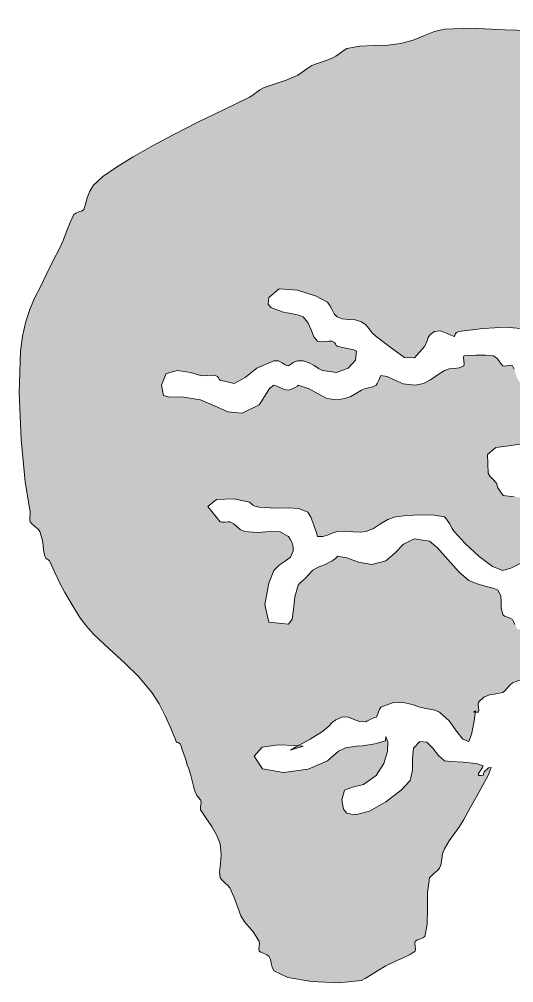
# Model space of a CAD drawing. Header units: inches. Extents: x -600 to 863, y -502 to 873.
# Drawn here: x 636.77 to 647.52, y 318.76 to 339.67 of the extents above; entities that cross this region are included whole.
import ezdxf

# ---------------------------------------------------------------- set-up
doc = ezdxf.new("R2010")
doc.units = ezdxf.units.IN
doc.header["$MEASUREMENT"] = 0
doc.layers.add('Layer 1', color=7, linetype='Continuous')

msp = doc.modelspace()

# ---------------------------------------------------------------- hatches: boundary and pattern name
at = {"layer": 'Layer 1', "true_color": 0xffffff}
msp.add_hatch(color=7, dxfattribs=at).paths.add_polyline_path([(646.854, 323.259), (646.876, 323.339), (646.965, 323.428), (647.025, 323.432), (646.96, 323.259), (646.851, 323.062), (646.718, 322.827), (646.574, 322.57), (646.431, 322.307), (646.338, 322.155), (646.228, 322.003), (646.113, 321.843), (646.008, 321.671), (645.966, 321.558), (645.95, 321.448), (645.938, 321.345), (645.901, 321.247), (645.859, 321.199), (645.79, 321.138), (645.724, 321.077), (645.689, 321.036), (645.642, 320.717), (645.641, 320.36), (645.637, 320.023), (645.584, 319.766), (645.544, 319.734), (645.477, 319.709), (645.409, 319.686), (645.372, 319.659), (645.369, 319.613), (645.377, 319.549), (645.383, 319.488), (645.372, 319.447), (645.266, 319.375), (645.115, 319.305), (644.935, 319.227), (644.736, 319.13), (644.574, 319.035), (644.416, 318.934), (644.286, 318.852), (644.207, 318.812), (643.708, 318.763), (643.122, 318.786), (642.604, 318.875), (642.302, 319.024), (642.265, 319.099), (642.246, 319.184), (642.229, 319.269), (642.195, 319.342), (642.154, 319.369), (642.086, 319.396), (642.021, 319.423), (641.984, 319.447), (641.978, 319.497), (641.986, 319.555), (641.994, 319.611), (641.984, 319.659), (641.921, 319.764), (641.851, 319.866), (641.769, 319.971), (641.666, 320.083), (641.589, 320.212), (641.519, 320.398), (641.442, 320.613), (641.349, 320.824), (641.306, 320.873), (641.237, 320.934), (641.172, 320.993), (641.137, 321.036), (641.125, 321.168), (641.143, 321.341), (641.157, 321.546), (641.137, 321.777), (641.067, 321.961), (640.954, 322.15), (640.826, 322.339), (640.713, 322.518), (640.709, 322.563), (640.717, 322.628), (640.724, 322.69), (640.713, 322.729), (640.63, 322.826), (640.578, 322.945), (640.541, 323.089), (640.502, 323.259), (640.48, 323.329), (640.453, 323.402), (640.423, 323.483), (640.396, 323.577), (640.374, 323.646), (640.347, 323.72), (640.317, 323.8), (640.29, 323.895), (640.266, 323.948), (640.235, 323.968), (640.206, 323.977), (640.184, 324), (640.062, 324.286), (639.942, 324.558), (639.81, 324.814), (639.654, 325.06), (639.371, 325.401), (639.058, 325.708), (638.725, 326.009), (638.384, 326.33), (638.233, 326.498), (638.106, 326.669), (637.986, 326.856), (637.854, 327.071), (637.762, 327.232), (637.657, 327.436), (637.545, 327.667), (637.431, 327.918), (637.41, 327.938), (637.38, 327.951), (637.349, 327.975), (637.325, 328.023), (637.301, 328.157), (637.291, 328.266), (637.272, 328.385), (637.219, 328.553), (637.179, 328.606), (637.112, 328.664), (637.047, 328.72), (637.008, 328.765), (636.999, 328.813), (637.004, 328.869), (637.011, 328.926), (637.008, 328.977), (636.898, 329.631), (636.812, 330.554), (636.771, 331.561), (636.796, 332.471), (636.839, 332.795), (636.912, 333.11), (637.007, 333.396), (637.113, 333.636), (637.23, 333.865), (637.363, 334.137), (637.504, 334.422), (637.643, 334.694), (637.724, 334.871), (637.8, 335.066), (637.876, 335.261), (637.961, 335.436), (638.002, 335.465), (638.069, 335.491), (638.136, 335.515), (638.172, 335.541), (638.21, 335.656), (638.248, 335.797), (638.302, 335.942), (638.384, 336.07), (638.591, 336.257), (638.886, 336.464), (639.247, 336.687), (639.654, 336.918), (640.129, 337.171), (640.654, 337.436), (641.209, 337.706), (641.772, 337.977), (641.849, 338.023), (641.921, 338.082), (641.999, 338.141), (642.09, 338.188), (642.312, 338.264), (642.568, 338.348), (642.823, 338.458), (643.043, 338.612), (643.129, 338.669), (643.248, 338.714), (643.396, 338.762), (643.572, 338.824), (643.652, 338.87), (643.743, 338.937), (643.828, 339), (643.89, 339.035), (644.175, 339.087), (644.482, 339.103), (644.785, 339.111), (645.055, 339.142), (645.331, 339.22), (645.575, 339.317), (645.797, 339.406), (646.008, 339.459), (646.588, 339.476), (647.32, 339.445), (648.111, 339.422), (648.866, 339.459), (649.016, 339.514), (649.133, 339.592), (649.249, 339.63), (649.396, 339.564), (649.421, 339.496), (649.485, 339.344), (649.559, 339.196), (649.607, 339.142), (649.478, 338.775), (649.532, 338.208), (649.677, 337.631), (649.819, 337.235), (649.887, 337.106), (649.982, 336.955), (650.102, 336.784), (650.242, 336.601), (650.391, 336.411), (650.524, 336.261), (650.677, 336.147), (650.878, 336.07), (651.24, 336.013), (651.635, 336.02), (652.048, 336.105), (652.466, 336.282), (652.754, 336.453), (652.94, 336.614), (653.075, 336.82), (653.207, 337.13), (653.252, 337.208), (653.321, 337.302), (653.386, 337.389), (653.419, 337.447), (653.459, 337.766), (653.462, 338.111), (653.47, 338.469), (653.525, 338.824), (653.54, 338.834), (653.572, 338.854), (653.607, 338.887), (653.631, 338.93), (653.653, 339.062), (653.662, 339.169), (653.683, 339.263), (653.736, 339.354), (653.848, 339.439), (654.044, 339.552), (654.272, 339.645), (654.478, 339.671), (654.531, 339.64), (654.591, 339.576), (654.646, 339.508), (654.689, 339.459), (654.795, 339.377), (654.906, 339.286), (655.016, 339.176), (655.113, 339.035), (655.177, 338.826), (655.157, 338.598), (655.09, 338.324), (655.008, 337.977), (654.975, 337.742), (654.957, 337.504), (654.938, 337.29), (654.901, 337.13), (654.835, 337.051), (654.716, 336.949), (654.584, 336.832), (654.478, 336.706), (654.412, 336.567), (654.365, 336.418), (654.321, 336.281), (654.266, 336.177), (654.225, 336.167), (654.16, 336.177), (654.096, 336.187), (654.055, 336.177), (653.989, 336.072), (653.918, 335.932), (653.834, 335.781), (653.736, 335.647), (653.687, 335.614), (653.632, 335.599), (653.576, 335.582), (653.525, 335.541), (653.342, 335.318), (653.143, 335.022), (653.002, 334.642), (652.996, 334.165), (653.175, 333.771), (653.496, 333.467), (653.858, 333.194), (654.16, 332.895), (654.237, 332.703), (654.239, 332.47), (654.175, 332.211), (654.055, 331.941), (654.005, 331.871), (653.953, 331.824), (653.899, 331.783), (653.843, 331.729), (653.834, 331.686), (653.844, 331.623), (653.854, 331.561), (653.843, 331.518), (653.801, 331.512), (653.732, 331.52), (653.667, 331.527), (653.631, 331.518), (653.545, 331.27), (653.485, 330.979), (653.419, 330.693), (653.313, 330.459), (653.158, 330.303), (652.907, 330.101), (652.621, 329.893), (652.36, 329.718), (652.206, 329.63), (652.062, 329.578), (651.882, 329.543), (651.619, 329.506), (651.549, 329.484), (651.479, 329.448), (651.427, 329.415), (651.407, 329.4), (651.242, 329.419), (651.086, 329.462), (650.931, 329.5), (650.772, 329.506), (650.522, 329.453), (650.313, 329.381), (650.147, 329.318), (650.031, 329.295), (649.822, 329.344), (649.695, 329.435), (649.578, 329.534), (649.396, 329.612), (648.927, 329.63), (648.213, 329.659), (647.719, 329.797), (647.913, 330.142), (648.043, 330.22), (648.193, 330.283), (648.363, 330.329), (648.549, 330.354), (648.648, 330.369), (648.768, 330.408), (648.883, 330.473), (648.972, 330.565), (649.046, 330.727), (649.051, 330.872), (649.017, 331.05), (648.972, 331.307), (648.972, 331.435), (648.985, 331.575), (648.993, 331.714), (648.972, 331.836), (648.875, 331.953), (648.705, 332.082), (648.51, 332.219), (648.337, 332.365), (648.328, 332.408), (648.338, 332.473), (648.348, 332.536), (648.337, 332.577), (648.277, 332.63), (648.228, 332.683), (648.179, 332.736), (648.125, 332.788), (647.801, 332.946), (647.361, 332.99), (646.854, 332.959), (646.325, 332.895), (646.272, 332.874), (646.246, 332.839), (646.233, 332.806), (646.219, 332.788), (646.146, 332.812), (646.042, 332.869), (645.92, 332.913), (645.796, 332.895), (645.699, 332.828), (645.66, 332.767), (645.636, 332.689), (645.584, 332.577), (645.362, 332.321), (645.144, 332.332), (644.881, 332.519), (644.525, 332.788), (644.441, 332.864), (644.373, 332.952), (644.3, 333.038), (644.207, 333.106), (644.073, 333.146), (643.929, 333.158), (643.79, 333.172), (643.678, 333.212), (643.617, 333.277), (643.568, 333.366), (643.522, 333.457), (643.467, 333.529), (643.223, 333.661), (642.819, 333.795), (642.421, 333.822), (642.195, 333.636), (642.182, 333.488), (642.237, 333.416), (642.352, 333.374), (642.514, 333.318), (642.594, 333.299), (642.718, 333.277), (642.846, 333.249), (642.937, 333.212), (643.04, 333.088), (643.111, 332.928), (643.175, 332.778), (643.255, 332.683), (643.324, 332.668), (643.41, 332.676), (643.497, 332.688), (643.572, 332.683), (643.619, 332.657), (643.645, 332.624), (643.661, 332.594), (643.678, 332.577), (643.763, 332.558), (643.904, 332.527), (644.039, 332.495), (644.102, 332.471), (644.076, 332.273), (643.917, 332.101), (643.664, 332.007), (643.36, 332.047), (643.274, 332.094), (643.182, 332.155), (643.073, 332.215), (642.937, 332.259), (642.814, 332.258), (642.726, 332.221), (642.662, 332.176), (642.619, 332.153), (642.553, 332.174), (642.484, 332.218), (642.403, 332.256), (642.302, 332.259), (641.934, 332.102), (641.679, 331.898), (641.443, 331.77), (641.137, 331.836), (641.112, 331.86), (641.102, 331.889), (641.082, 331.917), (641.031, 331.941), (640.954, 331.948), (640.872, 331.94), (640.79, 331.933), (640.713, 331.941), (640.495, 332.006), (640.21, 332.049), (639.965, 331.985), (639.866, 331.729), (639.908, 331.508), (640.039, 331.468), (640.295, 331.479), (640.713, 331.412), (641.014, 331.282), (641.303, 331.151), (641.614, 331.124), (641.984, 331.307), (642.042, 331.388), (642.12, 331.522), (642.21, 331.655), (642.302, 331.729), (642.353, 331.718), (642.433, 331.68), (642.527, 331.64), (642.619, 331.624), (642.69, 331.641), (642.765, 331.677), (642.82, 331.712), (642.831, 331.729), (643.069, 331.652), (643.267, 331.54), (643.458, 331.442), (643.678, 331.412), (643.848, 331.439), (643.974, 331.486), (644.083, 331.549), (644.207, 331.624), (644.275, 331.649), (644.363, 331.67), (644.452, 331.694), (644.525, 331.729), (644.549, 331.769), (644.582, 331.84), (644.613, 331.909), (644.631, 331.941), (644.766, 331.922), (644.918, 331.843), (645.112, 331.76), (645.372, 331.729), (645.553, 331.768), (645.706, 331.847), (645.851, 331.947), (646.008, 332.047), (646.111, 332.082), (646.223, 332.095), (646.331, 332.11), (646.431, 332.153), (646.441, 332.192), (646.432, 332.257), (646.422, 332.322), (646.431, 332.365), (646.509, 332.372), (646.69, 332.382), (646.901, 332.384), (647.066, 332.365), (647.144, 332.324), (647.189, 332.267), (647.227, 332.205), (647.278, 332.153), (647.324, 332.146), (647.387, 332.156), (647.448, 332.164), (647.49, 332.153), (647.528, 332.075), (647.563, 331.959), (647.614, 331.833), (647.701, 331.729), (647.908, 331.633), (648.107, 331.59), (648.288, 331.512), (648.442, 331.307), (648.521, 331.115), (648.506, 331.01), (648.38, 330.92), (648.125, 330.776), (648.057, 330.751), (647.969, 330.73), (647.881, 330.707), (647.808, 330.671), (647.782, 330.63), (647.752, 330.561), (647.724, 330.492), (647.701, 330.459), (647.408, 330.412), (647.125, 330.381), (646.944, 330.229), (646.96, 329.824), (647.003, 329.752), (647.072, 329.681), (647.139, 329.601), (647.172, 329.506), (647.287, 329.334), (647.526, 329.308), (647.772, 329.275), (647.913, 329.083), (647.951, 329.01), (648.02, 328.956), (648.088, 328.914), (648.125, 328.871), (648.13, 328.724), (648.106, 328.499), (648.066, 328.275), (648.02, 328.13), (647.897, 328.012), (647.685, 327.873), (647.454, 327.757), (647.278, 327.706), (647.055, 327.793), (646.762, 328.013), (646.462, 328.291), (646.219, 328.553), (646.176, 328.621), (646.117, 328.725), (646.057, 328.821), (646.008, 328.871), (645.785, 328.909), (645.494, 328.916), (645.196, 328.9), (644.948, 328.871), (644.777, 328.813), (644.619, 328.719), (644.467, 328.621), (644.313, 328.553), (644.186, 328.541), (644.024, 328.55), (643.849, 328.56), (643.678, 328.553), (643.568, 328.522), (643.469, 328.478), (643.368, 328.443), (643.255, 328.447), (643.227, 328.523), (643.174, 328.691), (643.109, 328.869), (643.043, 328.977), (642.849, 329.056), (642.619, 329.067), (642.337, 329.061), (641.984, 329.083), (641.893, 329.103), (641.85, 329.127), (641.821, 329.156), (641.772, 329.188), (641.444, 329.263), (641.059, 329.25), (640.872, 329.1), (641.137, 328.765), (641.18, 328.754), (641.239, 328.759), (641.301, 328.766), (641.349, 328.765), (641.437, 328.723), (641.504, 328.659), (641.573, 328.596), (641.666, 328.553), (641.95, 328.532), (642.216, 328.556), (642.444, 328.551), (642.619, 328.447), (642.66, 328.388), (642.699, 328.312), (642.724, 328.225), (642.725, 328.13), (642.664, 327.998), (642.553, 327.909), (642.422, 327.824), (642.302, 327.706), (642.194, 327.434), (642.105, 326.973), (642.194, 326.587), (642.619, 326.541), (642.703, 326.654), (642.731, 326.873), (642.757, 327.137), (642.831, 327.389), (642.869, 327.436), (642.929, 327.487), (642.992, 327.543), (643.043, 327.601), (643.15, 327.719), (643.268, 327.78), (643.405, 327.832), (643.572, 327.918), (643.596, 327.934), (643.646, 327.972), (643.686, 328.009), (643.678, 328.023), (643.887, 327.983), (644.146, 327.892), (644.435, 327.839), (644.736, 327.918), (644.94, 328.093), (645.123, 328.281), (645.351, 328.395), (645.689, 328.342), (645.849, 328.205), (646.084, 327.948), (646.333, 327.676), (646.537, 327.494), (646.701, 327.424), (646.896, 327.372), (647.07, 327.328), (647.172, 327.282), (647.235, 327.161), (647.244, 327.028), (647.244, 326.89), (647.278, 326.753), (647.318, 326.717), (647.378, 326.694), (647.441, 326.676), (647.49, 326.647), (647.514, 326.605), (647.543, 326.536), (647.572, 326.47), (647.596, 326.436), (648.036, 326.346), (648.435, 326.392), (648.758, 326.434), (648.972, 326.33), (648.936, 326.123), (648.693, 325.874), (648.379, 325.642), (648.125, 325.482), (648.012, 325.437), (647.861, 325.395), (647.685, 325.344), (647.49, 325.271), (647.44, 325.229), (647.379, 325.16), (647.32, 325.094), (647.278, 325.06), (647.129, 325.029), (646.99, 325.008), (646.863, 324.959), (646.748, 324.848), (646.742, 324.803), (646.751, 324.738), (646.759, 324.676), (646.748, 324.636), (646.728, 324.634), (646.693, 324.637), (646.659, 324.64), (646.643, 324.636), (646.686, 324.665), (646.657, 324.437), (646.596, 324.149), (646.537, 324), (646.409, 324.049), (646.275, 324.225), (646.112, 324.446), (645.901, 324.636), (645.799, 324.678), (645.683, 324.701), (645.569, 324.719), (645.479, 324.741), (645.311, 324.803), (645.111, 324.846), (644.885, 324.836), (644.631, 324.741), (644.596, 324.699), (644.574, 324.638), (644.555, 324.574), (644.525, 324.529), (644.487, 324.515), (644.399, 324.475), (644.321, 324.436), (644.313, 324.424), (644.162, 324.431), (644.026, 324.484), (643.901, 324.533), (643.784, 324.529), (643.648, 324.466), (643.574, 324.408), (643.499, 324.332), (643.36, 324.212), (643.093, 324.047), (642.789, 323.885), (642.665, 323.807), (642.937, 323.895), (642.761, 323.909), (642.403, 323.925), (642.048, 323.873), (641.878, 323.683), (642.059, 323.408), (642.513, 323.328), (643.048, 323.398), (643.467, 323.577), (643.589, 323.684), (643.707, 323.786), (643.863, 323.863), (644.102, 323.895), (644.228, 323.907), (644.496, 323.946), (644.726, 324.013), (644.736, 324.106), (644.782, 323.992), (644.771, 323.78), (644.69, 323.52), (644.525, 323.259), (644.255, 323.066), (644.011, 323.008), (643.838, 322.942), (643.784, 322.729), (643.819, 322.531), (643.887, 322.442), (643.982, 322.418), (644.102, 322.412), (644.379, 322.486), (644.736, 322.688), (645.068, 322.938), (645.267, 323.153), (645.318, 323.376), (645.315, 323.628), (645.34, 323.854), (645.479, 324), (645.628, 323.982), (645.76, 323.853), (645.883, 323.691), (646.008, 323.577), (646.146, 323.564), (646.42, 323.55), (646.699, 323.521), (646.854, 323.471), (646.838, 323.433), (646.791, 323.366), (646.749, 323.3), (646.748, 323.259), (646.771, 323.257), (646.804, 323.261), (646.834, 323.265)])

# ---------------------------------------------------------------- linework, layer by layer
at = {"layer": 'Layer 1', "lineweight": 0}
for points in [[(646.854, 323.259), (646.876, 323.339), (646.965, 323.428), (647.025, 323.432), (646.96, 323.259), (646.851, 323.062), (646.718, 322.827), (646.574, 322.57), (646.431, 322.307), (646.338, 322.155), (646.228, 322.003), (646.113, 321.843), (646.008, 321.671), (645.966, 321.558), (645.95, 321.448), (645.938, 321.345), (645.901, 321.247), (645.859, 321.199), (645.79, 321.138), (645.724, 321.077), (645.689, 321.036), (645.642, 320.717), (645.641, 320.36), (645.637, 320.023), (645.584, 319.766), (645.544, 319.734), (645.477, 319.709), (645.409, 319.686), (645.372, 319.659), (645.369, 319.613), (645.377, 319.549), (645.383, 319.488), (645.372, 319.447), (645.266, 319.375), (645.115, 319.305), (644.935, 319.227), (644.736, 319.13), (644.574, 319.035), (644.416, 318.934), (644.286, 318.852), (644.207, 318.812), (643.708, 318.763), (643.122, 318.786), (642.604, 318.875), (642.302, 319.024), (642.265, 319.099), (642.246, 319.184), (642.229, 319.269), (642.195, 319.342), (642.154, 319.369), (642.086, 319.396), (642.021, 319.423), (641.984, 319.447), (641.978, 319.497), (641.986, 319.555), (641.994, 319.611), (641.984, 319.659), (641.921, 319.764), (641.851, 319.866), (641.769, 319.971), (641.666, 320.083), (641.589, 320.212), (641.519, 320.398), (641.442, 320.613), (641.349, 320.824), (641.306, 320.873), (641.237, 320.934), (641.172, 320.993), (641.137, 321.036), (641.125, 321.168), (641.143, 321.341), (641.157, 321.546), (641.137, 321.777), (641.067, 321.961), (640.954, 322.15), (640.826, 322.339), (640.713, 322.518), (640.709, 322.563), (640.717, 322.628), (640.724, 322.69), (640.713, 322.729), (640.63, 322.826), (640.578, 322.945), (640.541, 323.089), (640.502, 323.259), (640.48, 323.329), (640.453, 323.402), (640.423, 323.483), (640.396, 323.577), (640.374, 323.646), (640.347, 323.72), (640.317, 323.8), (640.29, 323.895), (640.266, 323.948), (640.235, 323.968), (640.206, 323.977), (640.184, 324), (640.062, 324.286), (639.942, 324.558), (639.81, 324.814), (639.654, 325.06), (639.371, 325.401), (639.058, 325.708), (638.725, 326.009), (638.384, 326.33), (638.233, 326.498), (638.106, 326.669), (637.986, 326.856), (637.854, 327.071), (637.762, 327.232), (637.657, 327.436), (637.545, 327.667), (637.431, 327.918), (637.41, 327.938), (637.38, 327.951), (637.349, 327.975), (637.325, 328.023), (637.301, 328.157), (637.291, 328.266), (637.272, 328.385), (637.219, 328.553), (637.179, 328.606), (637.112, 328.664), (637.047, 328.72), (637.008, 328.765), (636.999, 328.813), (637.004, 328.869), (637.011, 328.926), (637.008, 328.977), (636.898, 329.631), (636.812, 330.554), (636.771, 331.561), (636.796, 332.471), (636.839, 332.795), (636.912, 333.11), (637.007, 333.396), (637.113, 333.636), (637.23, 333.865), (637.363, 334.137), (637.504, 334.422), (637.643, 334.694), (637.724, 334.871), (637.8, 335.066), (637.876, 335.261), (637.961, 335.436), (638.002, 335.465), (638.069, 335.491), (638.136, 335.515), (638.172, 335.541), (638.21, 335.656), (638.248, 335.797), (638.302, 335.942), (638.384, 336.07), (638.591, 336.257), (638.886, 336.464), (639.247, 336.687), (639.654, 336.918), (640.129, 337.171), (640.654, 337.436), (641.209, 337.706), (641.772, 337.977), (641.849, 338.023), (641.921, 338.082), (641.999, 338.141), (642.09, 338.188), (642.312, 338.264), (642.568, 338.348), (642.823, 338.458), (643.043, 338.612), (643.129, 338.669), (643.248, 338.714), (643.396, 338.762), (643.572, 338.824), (643.652, 338.87), (643.743, 338.937), (643.828, 339), (643.89, 339.035), (644.175, 339.087), (644.482, 339.103), (644.785, 339.111), (645.055, 339.142), (645.331, 339.22), (645.575, 339.317), (645.797, 339.406), (646.008, 339.459), (646.588, 339.476), (647.32, 339.445), (648.111, 339.422)], [(647.801, 332.946), (647.361, 332.99), (646.854, 332.959), (646.325, 332.895), (646.272, 332.874), (646.246, 332.839), (646.233, 332.806), (646.219, 332.788), (646.146, 332.812), (646.042, 332.869), (645.92, 332.913), (645.796, 332.895), (645.699, 332.828), (645.66, 332.767), (645.636, 332.689), (645.584, 332.577), (645.362, 332.321), (645.144, 332.332), (644.881, 332.519), (644.525, 332.788), (644.441, 332.864), (644.373, 332.952), (644.3, 333.038), (644.207, 333.106), (644.073, 333.146), (643.929, 333.158), (643.79, 333.172), (643.678, 333.212), (643.617, 333.277), (643.568, 333.366), (643.522, 333.457), (643.467, 333.529), (643.223, 333.661), (642.819, 333.795), (642.421, 333.822), (642.195, 333.636), (642.182, 333.488), (642.237, 333.416), (642.352, 333.374), (642.514, 333.318), (642.594, 333.299), (642.718, 333.277), (642.846, 333.249), (642.937, 333.212), (643.04, 333.088), (643.111, 332.928), (643.175, 332.778), (643.255, 332.683), (643.324, 332.668), (643.41, 332.676), (643.497, 332.688), (643.572, 332.683), (643.619, 332.657), (643.645, 332.624), (643.661, 332.594), (643.678, 332.577), (643.763, 332.558), (643.904, 332.527), (644.039, 332.495), (644.102, 332.471), (644.076, 332.273), (643.917, 332.101), (643.664, 332.007), (643.36, 332.047), (643.274, 332.094), (643.182, 332.155), (643.073, 332.215), (642.937, 332.259), (642.814, 332.258), (642.726, 332.221), (642.662, 332.176), (642.619, 332.153), (642.553, 332.174), (642.484, 332.218), (642.403, 332.256), (642.302, 332.259), (641.934, 332.102), (641.679, 331.898), (641.443, 331.77), (641.137, 331.836), (641.112, 331.86), (641.102, 331.889), (641.082, 331.917), (641.031, 331.941), (640.954, 331.948), (640.872, 331.94), (640.79, 331.933), (640.713, 331.941), (640.495, 332.006), (640.21, 332.049), (639.965, 331.985), (639.866, 331.729), (639.908, 331.508), (640.039, 331.468), (640.295, 331.479), (640.713, 331.412), (641.014, 331.282), (641.303, 331.151), (641.614, 331.124), (641.984, 331.307), (642.042, 331.388), (642.12, 331.522), (642.21, 331.655), (642.302, 331.729), (642.353, 331.718), (642.433, 331.68), (642.527, 331.64), (642.619, 331.624), (642.69, 331.641), (642.765, 331.677), (642.82, 331.712), (642.831, 331.729), (643.069, 331.652), (643.267, 331.54), (643.458, 331.442), (643.678, 331.412), (643.848, 331.439), (643.974, 331.486), (644.083, 331.549), (644.207, 331.624), (644.275, 331.649), (644.363, 331.67), (644.452, 331.694), (644.525, 331.729), (644.549, 331.769), (644.582, 331.84), (644.613, 331.909), (644.631, 331.941), (644.766, 331.922), (644.918, 331.843), (645.112, 331.76), (645.372, 331.729), (645.553, 331.768), (645.706, 331.847), (645.851, 331.947), (646.008, 332.047), (646.111, 332.082), (646.223, 332.095), (646.331, 332.11), (646.431, 332.153), (646.441, 332.192), (646.432, 332.257), (646.422, 332.322), (646.431, 332.365), (646.509, 332.372), (646.69, 332.382), (646.901, 332.384), (647.066, 332.365), (647.144, 332.324), (647.189, 332.267), (647.227, 332.205), (647.278, 332.153), (647.324, 332.146), (647.387, 332.156), (647.448, 332.164), (647.49, 332.153), (647.528, 332.075)], [(647.701, 330.459), (647.408, 330.412), (647.125, 330.381), (646.944, 330.229), (646.96, 329.824), (647.003, 329.752), (647.072, 329.681), (647.139, 329.601), (647.172, 329.506), (647.287, 329.334), (647.526, 329.308)], [(647.685, 327.873), (647.454, 327.757), (647.278, 327.706), (647.055, 327.793), (646.762, 328.013), (646.462, 328.291), (646.219, 328.553), (646.176, 328.621), (646.117, 328.725), (646.057, 328.821), (646.008, 328.871), (645.785, 328.909), (645.494, 328.916), (645.196, 328.9), (644.948, 328.871), (644.777, 328.813), (644.619, 328.719), (644.467, 328.621), (644.313, 328.553), (644.186, 328.541), (644.024, 328.55), (643.849, 328.56), (643.678, 328.553), (643.568, 328.522), (643.469, 328.478), (643.368, 328.443), (643.255, 328.447), (643.227, 328.523), (643.174, 328.691), (643.109, 328.869), (643.043, 328.977), (642.849, 329.056), (642.619, 329.067), (642.337, 329.061), (641.984, 329.083), (641.893, 329.103), (641.85, 329.127), (641.821, 329.156), (641.772, 329.188), (641.444, 329.263), (641.059, 329.25), (640.872, 329.1), (641.137, 328.765), (641.18, 328.754), (641.239, 328.759), (641.301, 328.766), (641.349, 328.765), (641.437, 328.723), (641.504, 328.659), (641.573, 328.596), (641.666, 328.553), (641.95, 328.532), (642.216, 328.556), (642.444, 328.551), (642.619, 328.447), (642.66, 328.388), (642.699, 328.312), (642.724, 328.225), (642.725, 328.13), (642.664, 327.998), (642.553, 327.909), (642.422, 327.824), (642.302, 327.706), (642.194, 327.434), (642.105, 326.973), (642.194, 326.587), (642.619, 326.541), (642.703, 326.654), (642.731, 326.873), (642.757, 327.137), (642.831, 327.389), (642.869, 327.436), (642.929, 327.487), (642.992, 327.543), (643.043, 327.601), (643.15, 327.719), (643.268, 327.78), (643.405, 327.832), (643.572, 327.918), (643.596, 327.934), (643.646, 327.972), (643.686, 328.009), (643.678, 328.023), (643.887, 327.983), (644.146, 327.892), (644.435, 327.839), (644.736, 327.918), (644.94, 328.093), (645.123, 328.281), (645.351, 328.395), (645.689, 328.342), (645.849, 328.205), (646.084, 327.948), (646.333, 327.676), (646.537, 327.494), (646.701, 327.424), (646.896, 327.372), (647.07, 327.328), (647.172, 327.282), (647.235, 327.161), (647.244, 327.028), (647.244, 326.89), (647.278, 326.753), (647.318, 326.717), (647.378, 326.694), (647.441, 326.676), (647.49, 326.647), (647.514, 326.605), (647.543, 326.536)], [(647.685, 325.344), (647.49, 325.271), (647.44, 325.229), (647.379, 325.16), (647.32, 325.094), (647.278, 325.06), (647.129, 325.029), (646.99, 325.008), (646.863, 324.959), (646.748, 324.848), (646.742, 324.803), (646.751, 324.738), (646.759, 324.676), (646.748, 324.636), (646.728, 324.634), (646.693, 324.637), (646.659, 324.64), (646.643, 324.636), (646.686, 324.665), (646.657, 324.437), (646.596, 324.149), (646.537, 324), (646.409, 324.049), (646.275, 324.225), (646.112, 324.446), (645.901, 324.636), (645.799, 324.678), (645.683, 324.701), (645.569, 324.719), (645.479, 324.741), (645.311, 324.803), (645.111, 324.846), (644.885, 324.836), (644.631, 324.741), (644.596, 324.699), (644.574, 324.638), (644.555, 324.574), (644.525, 324.529), (644.487, 324.515), (644.399, 324.475), (644.321, 324.436), (644.313, 324.424), (644.162, 324.431), (644.026, 324.484), (643.901, 324.533), (643.784, 324.529), (643.648, 324.466), (643.574, 324.408), (643.499, 324.332), (643.36, 324.212), (643.093, 324.047), (642.789, 323.885), (642.665, 323.807), (642.937, 323.895), (642.761, 323.909), (642.403, 323.925), (642.048, 323.873), (641.878, 323.683), (642.059, 323.408), (642.513, 323.328), (643.048, 323.398), (643.467, 323.577), (643.589, 323.684), (643.707, 323.786), (643.863, 323.863), (644.102, 323.895), (644.228, 323.907), (644.496, 323.946), (644.726, 324.013), (644.736, 324.106), (644.782, 323.992), (644.771, 323.78), (644.69, 323.52), (644.525, 323.259), (644.255, 323.066), (644.011, 323.008), (643.838, 322.942), (643.784, 322.729), (643.819, 322.531), (643.887, 322.442), (643.982, 322.418), (644.102, 322.412), (644.379, 322.486), (644.736, 322.688), (645.068, 322.938), (645.267, 323.153), (645.318, 323.376), (645.315, 323.628), (645.34, 323.854), (645.479, 324), (645.628, 323.982), (645.76, 323.853), (645.883, 323.691), (646.008, 323.577), (646.146, 323.564), (646.42, 323.55), (646.699, 323.521), (646.854, 323.471), (646.838, 323.433), (646.791, 323.366), (646.749, 323.3), (646.748, 323.259), (646.771, 323.257), (646.804, 323.261), (646.834, 323.265), (646.854, 323.259), (646.854, 323.259)]]:
    msp.add_lwpolyline(points, dxfattribs=at)

doc.saveas('drawing.dxf')
